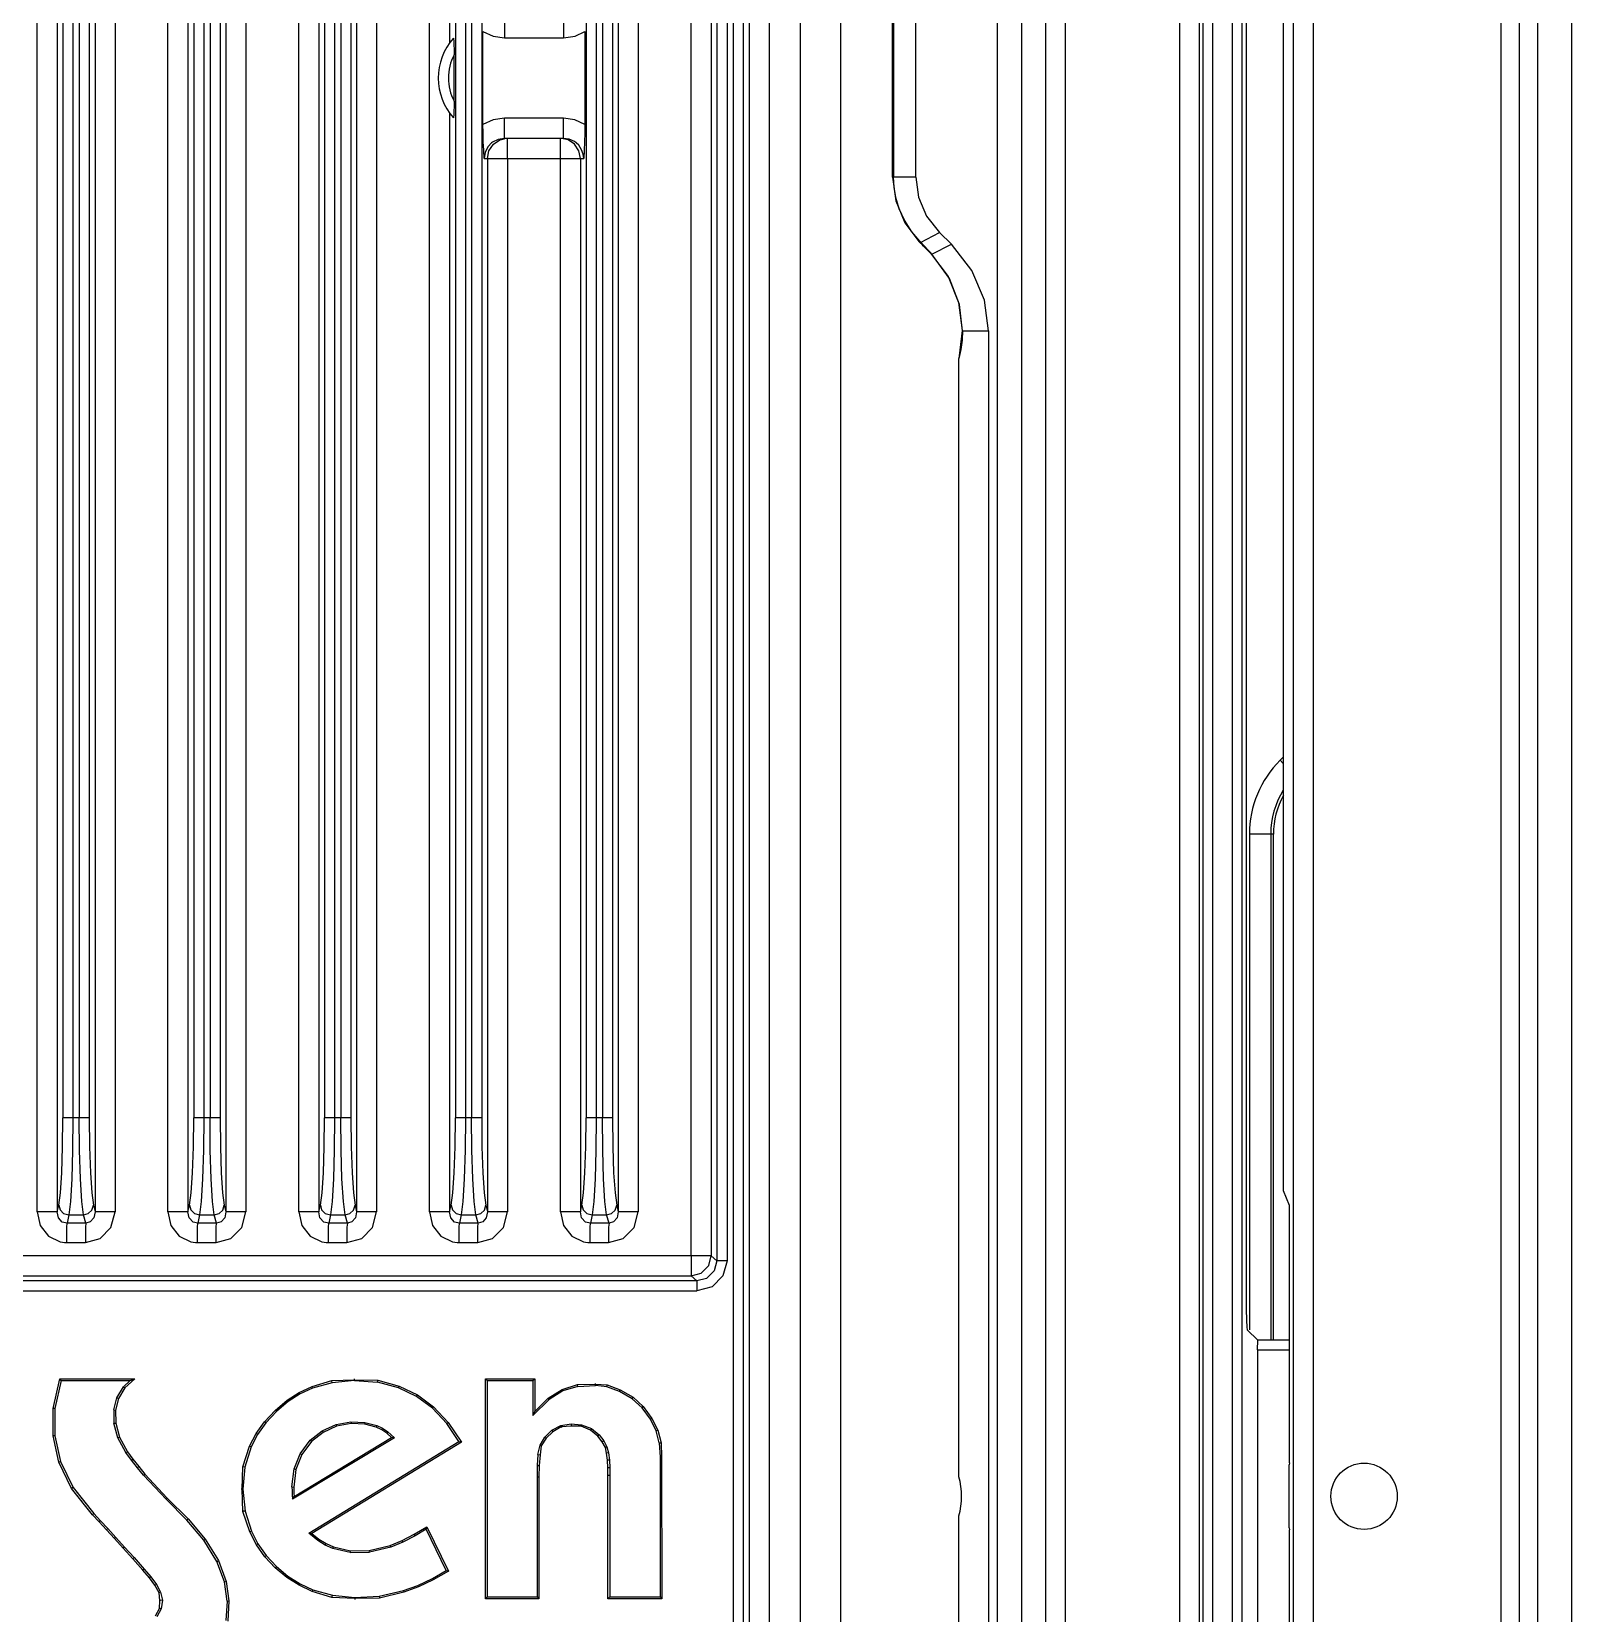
# Model space of a CAD drawing. Header units: millimetres. Extents: x -3132 to 28633, y 682 to 5849.
# Drawn here: x 23808.7 to 23885.2, y 2579.9 to 2658.5 of the extents above; entities that cross this region are included whole.
import ezdxf

# ---------------------------------------------------------------- set-up
doc = ezdxf.new("R2010")
doc.units = ezdxf.units.MM

# ---------------------------------------------------------------- blocks, each defined once
blk = doc.blocks.new('rtjg')
at = {"linetype": 'Continuous'}
for p, q in [((18562.022, 1774.196), (18562.022, 2753.423)), ((18561.105, 1775.238), (18561.105, 2752.381)), ((18563.689, 2752.418), (18563.689, 1775.201)), ((18535.157, 2659.793), (18535.157, 1965.237)), ((18536.383, 1966.322), (18536.383, 2659.793)), ((18527.389, 1964.489), (18527.389, 2565.666)), ((18529.961, 2329.381), (18529.961, 2560.465)), ((18530.011, 2560.465), (18530.011, 2329.381)), ((18531.115, 2329.381), (18531.115, 2560.465)), ((18487.454, 2277.943), (18487.454, 2552.7)), ((18488.447, 2552.7), (18488.447, 2277.943)), ((18490.33, 2552.7), (18490.33, 2277.943)), ((18491.324, 2552.718), (18491.324, 2277.943)), ((18493.954, 2277.943), (18493.954, 2552.7)), ((18494.947, 2552.7), (18494.947, 2277.943)), ((18496.83, 2552.7), (18496.83, 2277.943)), ((18497.824, 2552.718), (18497.824, 2277.943)), ((18500.454, 2277.943), (18500.454, 2552.7)), ((18501.447, 2552.7), (18501.447, 2277.943)), ((18503.33, 2552.7), (18503.33, 2277.943)), ((18504.324, 2552.718), (18504.324, 2277.943)), ((18506.954, 2277.943), (18506.954, 2552.7)), ((18516.33, 2552.7), (18516.33, 2277.943)), ((18517.324, 2552.718), (18517.324, 2277.943)), ((18519.952, 2275.756), (18519.954, 2550.7)), ((18520.947, 2550.7), (18520.947, 2275.759)), ((18522.83, 2550.7), (18522.83, 1976.919)), ((18523.824, 2550.718), (18523.824, 1976.919)), ((18525.389, 1979.55), (18525.389, 2548.069)), ((18488.735, 2546.238), (18488.735, 2282.628)), ((18489.234, 2546.238), (18489.234, 2282.628)), ((18489.544, 2546.238), (18489.544, 2282.628)), ((18490.043, 2546.238), (18490.043, 2282.628)), ((18495.235, 2546.238), (18495.235, 2282.628)), ((18495.734, 2546.238), (18495.734, 2282.628)), ((18496.044, 2546.238), (18496.044, 2282.628)), ((18496.543, 2546.238), (18496.543, 2282.628)), ((18501.735, 2546.238), (18501.735, 2282.628)), ((18502.234, 2546.238), (18502.234, 2282.628)), ((18502.544, 2546.238), (18502.544, 2282.628)), ((18503.043, 2546.238), (18503.043, 2282.628)), ((18508.235, 2546.238), (18508.235, 2282.628)), ((18508.734, 2546.238), (18508.734, 2282.628)), ((18509.044, 2546.238), (18509.044, 2282.628)), ((18509.543, 2546.238), (18509.543, 2282.628)), ((18514.735, 2546.238), (18514.735, 2282.628)), ((18515.234, 2546.238), (18515.234, 2282.628)), ((18515.544, 2546.238), (18515.544, 2282.628)), ((18516.043, 2546.238), (18516.043, 2282.628)), ((18521.235, 2544.238), (18521.235, 2275.518)), ((18521.734, 2544.238), (18521.734, 2275.518)), ((18522.044, 2544.238), (18522.044, 1983.381)), ((18522.543, 2544.238), (18522.543, 1983.381)), ((18507.947, 2491.566), (18507.947, 2336.053)), ((18547.527, 2377.809), (18547.527, 2273.109)), ((18537.555, 2375.363), (18537.555, 2152.256)), ((18538.555, 2151.785), (18538.555, 2375.834)), ((18544.214, 2375.834), (18544.214, 2151.785)), ((18545.872, 2152.099), (18545.872, 2375.441)), ((18546.836, 2375.512), (18546.836, 2152.106)), ((18547.335, 2151.648), (18547.335, 2375.971)), ((18545.213, 2152.358), (18545.213, 2375.261)), ((18545.372, 2375.023), (18545.372, 2152.596)), ((18560.189, 2365.76), (18560.189, 2161.859)), ((18549.389, 2278.985), (18549.389, 2357.5)), ((18549.872, 2357.5), (18549.872, 2170.119)), ((18550.871, 2170.119), (18550.871, 2357.5)), ((18510.672, 2337.309), (18510.672, 2336.309)), ((18513.606, 2337.309), (18513.606, 2336.309)), ((18509.607, 2332.004), (18509.607, 2336.615)), ((18510.672, 2336.309), (18513.606, 2336.309)), ((18514.67, 2336.615), (18514.67, 2332.004)), ((18508.17, 2333.157), (18508.17, 2335.462)), ((18507.947, 2332.566), (18507.947, 2277.943)), ((18510.672, 2331.309), (18510.672, 2332.309)), ((18513.606, 2332.309), (18510.672, 2332.309)), ((18513.606, 2331.309), (18513.606, 2332.309)), ((18509.611, 2331.577), (18509.607, 2332.004)), ((18510.447, 2331.233), (18510.678, 2331.279)), ((18513.606, 2331.309), (18510.672, 2331.309)), ((18510.828, 2331.232), (18510.824, 2331.309)), ((18513.454, 2277.943), (18513.454, 2331.309)), ((18513.834, 2331.232), (18513.6, 2331.279)), ((18514.635, 2330.714), (18514.612, 2330.309)), ((18509.666, 2330.309), (18514.612, 2330.309)), ((18509.83, 2330.309), (18509.83, 2277.943)), ((18510.824, 2330.309), (18510.824, 2277.943)), ((18514.447, 2330.309), (18514.447, 2277.943)), ((18531.115, 2329.381), (18529.961, 2329.381)), ((18531.35, 2326.141), (18532.294, 2326.623)), ((18532.294, 2326.623), (18532.883, 2326.052)), ((18531.28, 2326.172), (18531.307, 2326.199)), ((18531.911, 2325.557), (18532.883, 2326.052)), ((18531.869, 2325.619), (18531.847, 2325.597)), ((18533.432, 2321.739), (18534.726, 2321.739)), ((18534.726, 2321.739), (18534.725, 2205.881)), ((18533.251, 2264.781), (18533.251, 2320.363)), ((18549.389, 2300.568), (18549.215, 2300.394)), ((18549.215, 2300.394), (18549.389, 2300.22)), ((18548.883, 2296.726), (18547.695, 2296.726)), ((18547.695, 2296.726), (18547.695, 2272.087)), ((18548.749, 2296.726), (18548.749, 2271.569)), ((18548.883, 2271.569), (18548.883, 2296.726)), ((18490.043, 2282.628), (18488.735, 2282.628)), ((18496.543, 2282.628), (18495.235, 2282.628)), ((18503.043, 2282.628), (18501.735, 2282.628)), ((18509.543, 2282.628), (18508.235, 2282.628)), ((18516.043, 2282.628), (18514.735, 2282.628)), ((18549.689, 2278.26), (18549.389, 2278.985)), ((18488.447, 2277.943), (18487.454, 2277.943)), ((18488.447, 2277.943), (18488.526, 2278.281)), ((18489.025, 2277.798), (18488.944, 2277.382)), ((18489.025, 2277.798), (18489.752, 2277.798)), ((18489.873, 2277.381), (18489.752, 2277.798)), ((18490.251, 2278.281), (18490.33, 2277.943)), ((18491.324, 2277.943), (18490.33, 2277.943)), ((18494.947, 2277.943), (18493.954, 2277.943)), ((18494.947, 2277.943), (18495.026, 2278.281)), ((18495.525, 2277.798), (18495.444, 2277.382)), ((18495.525, 2277.798), (18496.252, 2277.798)), ((18496.373, 2277.381), (18496.252, 2277.798)), ((18496.751, 2278.281), (18496.83, 2277.943)), ((18497.824, 2277.943), (18496.83, 2277.943)), ((18501.447, 2277.943), (18500.454, 2277.943)), ((18501.447, 2277.943), (18501.526, 2278.281)), ((18502.025, 2277.798), (18501.944, 2277.382)), ((18502.025, 2277.798), (18502.752, 2277.798)), ((18502.873, 2277.381), (18502.752, 2277.798)), ((18503.251, 2278.281), (18503.33, 2277.943)), ((18504.324, 2277.943), (18503.33, 2277.943)), ((18507.947, 2277.943), (18506.954, 2277.943)), ((18507.947, 2277.943), (18508.026, 2278.281)), ((18508.525, 2277.798), (18508.444, 2277.382)), ((18508.525, 2277.798), (18509.252, 2277.798)), ((18509.373, 2277.381), (18509.252, 2277.798)), ((18509.751, 2278.281), (18509.83, 2277.943)), ((18510.824, 2277.943), (18509.83, 2277.943)), ((18514.447, 2277.943), (18513.454, 2277.943)), ((18514.447, 2277.943), (18514.526, 2278.281)), ((18515.025, 2277.798), (18514.944, 2277.382)), ((18515.025, 2277.798), (18515.752, 2277.798)), ((18515.873, 2277.381), (18515.752, 2277.798)), ((18516.251, 2278.281), (18516.33, 2277.943)), ((18517.324, 2277.943), (18516.33, 2277.943)), ((18549.689, 2265.471), (18549.689, 2278.26)), ((18489.873, 2277.381), (18488.944, 2277.382)), ((18489.873, 2277.381), (18489.85, 2277.187)), ((18489.85, 2277.187), (18489.85, 2276.42)), ((18496.373, 2277.381), (18495.444, 2277.382)), ((18502.873, 2277.381), (18501.944, 2277.382)), ((18502.873, 2277.381), (18502.85, 2277.187)), ((18502.85, 2277.187), (18502.85, 2276.42)), ((18509.373, 2277.381), (18508.444, 2277.382)), ((18515.873, 2277.381), (18514.944, 2277.382)), ((18515.873, 2277.381), (18515.85, 2277.187)), ((18515.85, 2277.187), (18515.85, 2276.42)), ((18488.928, 2276.42), (18489.85, 2276.42)), ((18495.428, 2276.42), (18496.35, 2276.42)), ((18501.928, 2276.42), (18502.85, 2276.42)), ((18508.428, 2276.42), (18509.35, 2276.42)), ((18514.928, 2276.42), (18515.85, 2276.42)), ((18519.952, 2275.756), (18458.826, 2275.756)), ((18520.947, 2275.759), (18521.235, 2275.518)), ((18521.734, 2275.518), (18521.235, 2275.518)), ((18458.829, 2274.76), (18519.957, 2274.76)), ((18520.236, 2274.52), (18519.957, 2274.76)), ((18520.236, 2274.52), (18458.542, 2274.52)), ((18458.542, 2274.021), (18520.236, 2274.021)), ((18520.236, 2274.52), (18520.236, 2274.021)), ((18547.587, 2272.087), (18548.105, 2271.569)), ((18548.087, 2271.086), (18548.105, 2271.569)), ((18549.689, 2271.569), (18548.105, 2271.569)), ((18548.087, 2271.086), (18549.689, 2271.086)), ((18548.087, 2271.086), (18548.087, 2256.533)), ((18488.254, 2268.176), (18488.585, 2269.65)), ((18488.655, 2269.563), (18488.341, 2268.166)), ((18488.585, 2269.65), (18492.305, 2269.65)), ((18488.655, 2269.563), (18488.585, 2269.65)), ((18488.655, 2269.563), (18492.083, 2269.563)), ((18491.419, 2268.708), (18491.748, 2269.252)), ((18491.816, 2269.197), (18491.5, 2268.674)), ((18491.748, 2269.252), (18492.083, 2269.563)), ((18491.748, 2269.252), (18491.816, 2269.197)), ((18492.305, 2269.65), (18491.816, 2269.197)), ((18492.083, 2269.563), (18492.305, 2269.65)), ((18500.478, 2268.972), (18501.119, 2269.267)), ((18501.134, 2269.18), (18500.52, 2268.895)), ((18501.134, 2269.18), (18501.118, 2269.269)), ((18501.119, 2269.267), (18502.098, 2269.567)), ((18502.114, 2269.454), (18501.134, 2269.18)), ((18502.098, 2269.567), (18503.23, 2269.6)), ((18502.114, 2269.454), (18502.105, 2269.542)), ((18503.231, 2269.563), (18502.114, 2269.454)), ((18503.231, 2269.563), (18503.225, 2269.649)), ((18503.23, 2269.6), (18504.388, 2269.583)), ((18503.231, 2269.563), (18504.373, 2269.474)), ((18504.373, 2269.474), (18504.386, 2269.56)), ((18505.414, 2269.198), (18504.373, 2269.474)), ((18504.388, 2269.583), (18505.448, 2269.278)), ((18505.414, 2269.198), (18505.448, 2269.279)), ((18506.305, 2268.772), (18505.414, 2269.198)), ((18505.448, 2269.278), (18506.352, 2268.845)), ((18509.725, 2269.65), (18512.179, 2269.65)), ((18509.725, 2258.72), (18509.725, 2269.65)), ((18509.812, 2269.563), (18509.725, 2269.65)), ((18509.812, 2269.563), (18512.091, 2269.563)), ((18509.812, 2269.563), (18509.812, 2258.807)), ((18512.091, 2269.563), (18512.179, 2269.65)), ((18512.091, 2269.563), (18512.091, 2267.818)), ((18512.179, 2269.65), (18512.179, 2268.028)), ((18512.844, 2268.693), (18513.542, 2269.126)), ((18513.542, 2269.126), (18514.303, 2269.368)), ((18513.579, 2269.046), (18513.542, 2269.126)), ((18514.318, 2269.268), (18513.579, 2269.046)), ((18514.303, 2269.368), (18515.196, 2269.375)), ((18514.318, 2269.268), (18514.307, 2269.356)), ((18514.318, 2269.268), (18515.193, 2269.321)), ((18515.193, 2269.321), (18515.194, 2269.408)), ((18515.76, 2269.242), (18515.193, 2269.321)), ((18515.196, 2269.375), (18515.781, 2269.347)), ((18515.76, 2269.242), (18515.778, 2269.327)), ((18516.387, 2269.019), (18515.76, 2269.242)), ((18515.781, 2269.347), (18516.424, 2269.098)), ((18491.261, 2268.102), (18491.419, 2268.708)), ((18491.5, 2268.674), (18491.354, 2268.092)), ((18491.419, 2268.708), (18491.5, 2268.674)), ((18499.282, 2268.081), (18499.874, 2268.583)), ((18499.926, 2268.513), (18499.342, 2268.018)), ((18499.874, 2268.583), (18500.478, 2268.972)), ((18499.926, 2268.513), (18499.874, 2268.583)), ((18500.52, 2268.895), (18499.926, 2268.513)), ((18500.52, 2268.895), (18500.478, 2268.972)), ((18506.305, 2268.772), (18506.352, 2268.846)), ((18507.099, 2268.187), (18506.305, 2268.772)), ((18506.352, 2268.845), (18507.157, 2268.252)), ((18512.898, 2268.624), (18512.091, 2267.818)), ((18512.179, 2268.028), (18512.844, 2268.693)), ((18512.898, 2268.624), (18512.844, 2268.693)), ((18513.579, 2269.046), (18512.898, 2268.624)), ((18516.387, 2269.019), (18516.424, 2269.098)), ((18517.016, 2268.659), (18516.387, 2269.019)), ((18516.424, 2269.098), (18517.067, 2268.73)), ((18517.016, 2268.659), (18517.067, 2268.73)), ((18517.51, 2268.212), (18517.016, 2268.659)), ((18517.067, 2268.73), (18517.575, 2268.27)), ((18488.249, 2266.812), (18488.254, 2268.176)), ((18488.341, 2268.166), (18488.254, 2268.176)), ((18488.341, 2268.166), (18488.33, 2266.821)), ((18491.261, 2268.102), (18491.273, 2267.437)), ((18491.261, 2268.102), (18491.348, 2268.093)), ((18491.354, 2268.092), (18491.36, 2267.45)), ((18498.753, 2267.516), (18499.282, 2268.081)), ((18499.342, 2268.018), (18498.821, 2267.461)), ((18499.342, 2268.018), (18499.282, 2268.081)), ((18507.099, 2268.187), (18507.157, 2268.252)), ((18507.816, 2267.428), (18507.099, 2268.187)), ((18507.157, 2268.252), (18507.885, 2267.482)), ((18512.091, 2267.818), (18512.179, 2268.028)), ((18517.51, 2268.212), (18517.575, 2268.27)), ((18517.927, 2267.635), (18517.51, 2268.212)), ((18517.575, 2268.27), (18518.002, 2267.68)), ((18517.927, 2267.635), (18518.002, 2267.68)), ((18518.21, 2267.064), (18517.927, 2267.635)), ((18518.002, 2267.68), (18518.293, 2267.094)), ((18488.33, 2266.821), (18488.243, 2266.811)), ((18488.534, 2265.507), (18488.249, 2266.812)), ((18488.33, 2266.821), (18488.617, 2265.536)), ((18491.273, 2267.437), (18491.36, 2267.45)), ((18491.471, 2266.717), (18491.273, 2267.437)), ((18491.36, 2267.45), (18491.552, 2266.749)), ((18498.012, 2266.302), (18498.335, 2266.927)), ((18498.409, 2266.881), (18498.093, 2266.269)), ((18498.335, 2266.927), (18498.753, 2267.516)), ((18498.409, 2266.881), (18498.335, 2266.927)), ((18498.821, 2267.461), (18498.409, 2266.881)), ((18498.821, 2267.461), (18498.753, 2267.516)), ((18501.027, 2266.593), (18501.617, 2267.06)), ((18501.662, 2266.985), (18501.09, 2266.532)), ((18501.617, 2267.06), (18502.307, 2267.372)), ((18501.617, 2267.06), (18501.662, 2266.985)), ((18502.333, 2267.288), (18501.662, 2266.985)), ((18502.307, 2267.372), (18503.047, 2267.508)), ((18502.307, 2267.372), (18502.333, 2267.288)), ((18503.053, 2267.421), (18502.333, 2267.288)), ((18503.047, 2267.508), (18503.741, 2267.484)), ((18503.047, 2267.508), (18503.053, 2267.421)), ((18503.729, 2267.398), (18503.053, 2267.421)), ((18503.741, 2267.484), (18503.729, 2267.398)), ((18504.301, 2267.253), (18503.729, 2267.398)), ((18503.741, 2267.484), (18504.331, 2267.335)), ((18504.331, 2267.335), (18504.301, 2267.253)), ((18504.575, 2267.12), (18504.301, 2267.253)), ((18504.331, 2267.335), (18504.619, 2267.196)), ((18504.619, 2267.196), (18504.575, 2267.12)), ((18504.827, 2266.947), (18504.575, 2267.12)), ((18504.619, 2267.196), (18504.882, 2267.015)), ((18504.882, 2267.015), (18504.827, 2266.947)), ((18505.062, 2266.724), (18504.827, 2266.947)), ((18504.882, 2267.015), (18505.205, 2266.709)), ((18507.816, 2267.428), (18507.885, 2267.482)), ((18508.415, 2266.528), (18507.816, 2267.428)), ((18507.885, 2267.482), (18508.538, 2266.501)), ((18512.679, 2266.755), (18513.028, 2267.092)), ((18513.079, 2267.02), (18512.749, 2266.701)), ((18513.028, 2267.092), (18513.471, 2267.32)), ((18513.028, 2267.092), (18513.079, 2267.02)), ((18513.5, 2267.26), (18513.079, 2267.02)), ((18513.471, 2267.32), (18513.982, 2267.417)), ((18513.471, 2267.32), (18513.504, 2267.237)), ((18513.986, 2267.294), (18513.5, 2267.26)), ((18513.982, 2267.417), (18514.511, 2267.366)), ((18513.982, 2267.417), (18513.989, 2267.328)), ((18514.49, 2267.293), (18513.986, 2267.294)), ((18514.511, 2267.366), (18514.486, 2267.282)), ((18514.95, 2267.096), (18514.49, 2267.293)), ((18514.511, 2267.366), (18514.994, 2267.172)), ((18514.994, 2267.172), (18514.95, 2267.096)), ((18515.32, 2266.801), (18514.95, 2267.096)), ((18514.994, 2267.172), (18515.382, 2266.863)), ((18515.382, 2266.863), (18515.32, 2266.801)), ((18515.537, 2266.519), (18515.32, 2266.801)), ((18515.382, 2266.863), (18515.611, 2266.566)), ((18518.21, 2267.064), (18518.293, 2267.094)), ((18518.364, 2266.459), (18518.21, 2267.064)), ((18518.293, 2267.094), (18518.462, 2266.472)), ((18491.471, 2266.717), (18491.552, 2266.749)), ((18491.869, 2265.979), (18491.471, 2266.717)), ((18491.552, 2266.749), (18491.943, 2266.026)), ((18491.869, 2265.979), (18491.943, 2266.026)), ((18492.141, 2265.604), (18491.869, 2265.979)), ((18491.943, 2266.026), (18492.211, 2265.657)), ((18497.668, 2265.279), (18498.012, 2266.302)), ((18498.093, 2266.269), (18497.781, 2265.261)), ((18498.093, 2266.269), (18498.012, 2266.302)), ((18505.205, 2266.709), (18500.151, 2263.659)), ((18500.224, 2263.805), (18505.062, 2266.724)), ((18500.523, 2265.927), (18501.027, 2266.593)), ((18501.09, 2266.532), (18500.599, 2265.884)), ((18500.953, 2261.97), (18508.415, 2266.528)), ((18501.027, 2266.593), (18501.09, 2266.532)), ((18508.538, 2266.501), (18501.104, 2261.961)), ((18505.205, 2266.709), (18505.062, 2266.724)), ((18508.415, 2266.528), (18508.538, 2266.501)), ((18512.338, 2265.882), (18512.449, 2266.354)), ((18512.504, 2266.321), (18512.443, 2265.869)), ((18512.449, 2266.354), (18512.679, 2266.755)), ((18512.449, 2266.354), (18512.524, 2266.31)), ((18512.749, 2266.701), (18512.504, 2266.321)), ((18512.679, 2266.755), (18512.749, 2266.701)), ((18515.611, 2266.566), (18515.537, 2266.519)), ((18515.703, 2266.231), (18515.537, 2266.519)), ((18515.611, 2266.566), (18515.765, 2266.262)), ((18515.765, 2266.262), (18515.685, 2266.225)), ((18515.752, 2265.948), (18515.703, 2266.231)), ((18515.765, 2266.262), (18515.848, 2265.965)), ((18518.364, 2266.459), (18518.451, 2266.469)), ((18518.364, 2266.459), (18518.412, 2265.762)), ((18518.462, 2266.472), (18518.486, 2265.765)), ((18488.617, 2265.536), (18488.534, 2265.507)), ((18489.167, 2264.201), (18488.534, 2265.507)), ((18488.617, 2265.536), (18489.242, 2264.247)), ((18492.141, 2265.604), (18492.211, 2265.657)), ((18492.435, 2265.231), (18492.141, 2265.604)), ((18492.211, 2265.657), (18492.503, 2265.285)), ((18492.435, 2265.231), (18492.503, 2265.285)), ((18492.747, 2264.853), (18492.435, 2265.231)), ((18492.503, 2265.285), (18492.813, 2264.91)), ((18497.64, 2264.163), (18497.668, 2265.279)), ((18497.781, 2265.261), (18497.674, 2264.163)), ((18497.781, 2265.261), (18497.694, 2265.276)), ((18500.222, 2265.168), (18500.523, 2265.927)), ((18500.599, 2265.884), (18500.307, 2265.146)), ((18500.523, 2265.927), (18500.599, 2265.884)), ((18512.303, 2265.348), (18512.297, 2264.78)), ((18512.338, 2265.882), (18512.303, 2265.348)), ((18512.303, 2265.348), (18512.39, 2265.345)), ((18512.338, 2265.882), (18512.426, 2265.873)), ((18512.397, 2265.345), (18512.387, 2264.779)), ((18512.443, 2265.869), (18512.397, 2265.345)), ((18515.795, 2265.597), (18515.752, 2265.948)), ((18515.848, 2265.965), (18515.762, 2265.949)), ((18515.809, 2265.226), (18515.795, 2265.597)), ((18515.888, 2265.604), (18515.801, 2265.597)), ((18515.818, 2264.84), (18515.809, 2265.226)), ((18515.904, 2265.228), (18515.817, 2265.226)), ((18515.848, 2265.965), (18515.888, 2265.604)), ((18515.888, 2265.604), (18515.904, 2265.228)), ((18515.904, 2265.228), (18515.906, 2264.84)), ((18518.412, 2265.762), (18518.498, 2265.766)), ((18518.412, 2265.762), (18518.412, 2258.807)), ((18518.486, 2265.765), (18518.499, 2258.72)), ((18549.689, 2265.471), (18549.668, 2265.37)), ((18549.668, 2262.249), (18549.668, 2265.37)), ((18492.747, 2264.853), (18492.813, 2264.91)), ((18493.86, 2263.66), (18492.747, 2264.853)), ((18492.813, 2264.91), (18493.923, 2263.721)), ((18500.116, 2264.274), (18500.222, 2265.168)), ((18500.307, 2265.146), (18500.204, 2264.269)), ((18500.222, 2265.168), (18500.307, 2265.146)), ((18512.297, 2264.78), (18512.384, 2264.779)), ((18512.297, 2264.78), (18512.297, 2258.807)), ((18512.387, 2264.779), (18512.384, 2258.72)), ((18515.819, 2258.72), (18515.818, 2264.84)), ((18515.906, 2264.84), (18515.819, 2264.84)), ((18515.906, 2264.84), (18515.906, 2258.807)), ((18489.242, 2264.247), (18489.167, 2264.201)), ((18490.202, 2262.894), (18489.167, 2264.201)), ((18489.242, 2264.247), (18490.267, 2262.951)), ((18493.86, 2263.66), (18493.923, 2263.721)), ((18494.891, 2262.629), (18493.86, 2263.66)), ((18493.923, 2263.721), (18494.955, 2262.688)), ((18497.674, 2264.163), (18497.587, 2264.158)), ((18497.673, 2263.053), (18497.64, 2264.163)), ((18497.674, 2264.163), (18497.787, 2263.071)), ((18500.116, 2264.274), (18500.204, 2264.269)), ((18500.151, 2263.659), (18500.224, 2263.805)), ((18490.267, 2262.951), (18490.202, 2262.894)), ((18490.54, 2262.536), (18490.202, 2262.894)), ((18490.267, 2262.951), (18490.604, 2262.595)), ((18498.022, 2262.04), (18497.673, 2263.053)), ((18497.787, 2263.071), (18497.699, 2263.062)), ((18497.787, 2263.071), (18498.103, 2262.073)), ((18533.251, 2207.256), (18533.251, 2262.838)), ((18490.604, 2262.595), (18490.54, 2262.536)), ((18490.904, 2262.142), (18490.54, 2262.536)), ((18490.604, 2262.595), (18490.968, 2262.201)), ((18490.968, 2262.201), (18490.904, 2262.142)), ((18491.302, 2261.705), (18490.904, 2262.142)), ((18490.968, 2262.201), (18491.366, 2261.764)), ((18494.891, 2262.629), (18494.955, 2262.688)), ((18495.74, 2261.627), (18494.891, 2262.629)), ((18494.955, 2262.688), (18495.81, 2261.678)), ((18498.103, 2262.073), (18498.022, 2262.04)), ((18498.103, 2262.073), (18498.428, 2261.445)), ((18506.196, 2261.925), (18506.821, 2262.294)), ((18506.784, 2262.171), (18506.238, 2261.848)), ((18506.784, 2262.171), (18506.821, 2262.294)), ((18507.779, 2260.127), (18506.784, 2262.171)), ((18506.821, 2262.294), (18507.892, 2260.092)), ((18549.668, 2262.249), (18549.689, 2262.148)), ((18549.689, 2249.359), (18549.689, 2262.148)), ((18491.366, 2261.764), (18491.302, 2261.705)), ((18491.734, 2261.226), (18491.302, 2261.705)), ((18491.366, 2261.764), (18491.799, 2261.284)), ((18491.799, 2261.284), (18491.734, 2261.226)), ((18491.799, 2261.284), (18492.267, 2260.759)), ((18495.74, 2261.627), (18495.81, 2261.678)), ((18496.381, 2260.574), (18495.74, 2261.627)), ((18495.81, 2261.678), (18496.46, 2260.612)), ((18498.353, 2261.4), (18498.022, 2262.04)), ((18498.428, 2261.445), (18498.353, 2261.4)), ((18498.77, 2260.807), (18498.353, 2261.4)), ((18498.428, 2261.445), (18498.838, 2260.862)), ((18500.953, 2261.97), (18501.104, 2261.961)), ((18501.402, 2261.61), (18500.953, 2261.97)), ((18501.104, 2261.961), (18501.452, 2261.681)), ((18501.402, 2261.61), (18501.452, 2261.681)), ((18501.768, 2261.386), (18501.402, 2261.61)), ((18501.452, 2261.681), (18501.808, 2261.463)), ((18501.768, 2261.386), (18501.808, 2261.463)), ((18502.151, 2261.215), (18501.768, 2261.386)), ((18501.808, 2261.463), (18502.179, 2261.298)), ((18502.151, 2261.215), (18502.179, 2261.298)), ((18502.179, 2261.298), (18503.019, 2261.106)), ((18503.955, 2261.112), (18504.999, 2261.37)), ((18505.026, 2261.287), (18503.966, 2261.025)), ((18504.999, 2261.37), (18505.59, 2261.614)), ((18505.026, 2261.287), (18504.999, 2261.37)), ((18505.626, 2261.535), (18505.026, 2261.287)), ((18505.59, 2261.614), (18506.196, 2261.925)), ((18505.626, 2261.535), (18505.59, 2261.614)), ((18506.238, 2261.848), (18505.626, 2261.535)), ((18506.238, 2261.848), (18506.196, 2261.925)), ((18492.202, 2260.701), (18491.734, 2261.226)), ((18492.267, 2260.759), (18492.202, 2260.701)), ((18492.706, 2260.131), (18492.202, 2260.701)), ((18492.267, 2260.759), (18492.771, 2260.188)), ((18496.381, 2260.574), (18496.46, 2260.612)), ((18496.76, 2259.556), (18496.381, 2260.574)), ((18496.46, 2260.612), (18496.844, 2259.582)), ((18498.838, 2260.862), (18498.77, 2260.807)), ((18499.282, 2260.254), (18498.77, 2260.807)), ((18498.838, 2260.862), (18499.342, 2260.317)), ((18503.009, 2261.012), (18502.151, 2261.215)), ((18503.009, 2261.012), (18503.017, 2261.1)), ((18503.009, 2261.012), (18503.966, 2261.025)), ((18503.019, 2261.106), (18503.955, 2261.112)), ((18503.966, 2261.025), (18503.955, 2261.112)), ((18492.771, 2260.188), (18492.706, 2260.131)), ((18493.032, 2259.754), (18492.706, 2260.131)), ((18492.771, 2260.188), (18493.1, 2259.809)), ((18493.1, 2259.809), (18493.032, 2259.754)), ((18493.309, 2259.384), (18493.032, 2259.754)), ((18493.1, 2259.809), (18493.383, 2259.43)), ((18499.342, 2260.317), (18499.282, 2260.254)), ((18499.864, 2259.772), (18499.282, 2260.254)), ((18499.342, 2260.317), (18499.915, 2259.842)), ((18499.915, 2259.842), (18499.864, 2259.772)), ((18500.475, 2259.385), (18499.864, 2259.772)), ((18499.915, 2259.842), (18500.517, 2259.462)), ((18506.366, 2259.382), (18507.098, 2259.728)), ((18507.098, 2259.728), (18507.779, 2260.127)), ((18507.098, 2259.728), (18507.139, 2259.651)), ((18507.892, 2260.092), (18507.139, 2259.651)), ((18507.779, 2260.127), (18507.892, 2260.092)), ((18493.383, 2259.43), (18493.309, 2259.384)), ((18493.524, 2259.015), (18493.309, 2259.384)), ((18493.383, 2259.43), (18493.586, 2259.045)), ((18493.586, 2259.045), (18493.504, 2259.01)), ((18493.551, 2258.635), (18493.524, 2259.015)), ((18493.586, 2259.045), (18493.675, 2258.638)), ((18496.76, 2259.556), (18496.844, 2259.582)), ((18496.902, 2258.59), (18496.76, 2259.556)), ((18496.844, 2259.582), (18496.973, 2258.607)), ((18500.517, 2259.462), (18500.475, 2259.385)), ((18501.128, 2259.082), (18500.475, 2259.385)), ((18500.517, 2259.462), (18501.159, 2259.164)), ((18501.159, 2259.164), (18501.128, 2259.082)), ((18502.1, 2258.777), (18501.128, 2259.082)), ((18501.159, 2259.164), (18502.126, 2258.89)), ((18504.45, 2258.848), (18505.651, 2259.121)), ((18505.676, 2259.038), (18504.463, 2258.742)), ((18505.651, 2259.121), (18506.366, 2259.382)), ((18505.651, 2259.121), (18505.676, 2259.038)), ((18506.399, 2259.302), (18505.676, 2259.038)), ((18506.366, 2259.382), (18506.399, 2259.302)), ((18507.139, 2259.651), (18506.399, 2259.302)), ((18493.328, 2257.865), (18493.541, 2258.237)), ((18493.61, 2258.209), (18493.399, 2257.812)), ((18493.61, 2258.209), (18493.529, 2258.243)), ((18493.541, 2258.237), (18493.551, 2258.635)), ((18493.675, 2258.638), (18493.586, 2258.63)), ((18493.675, 2258.638), (18493.61, 2258.209)), ((18496.902, 2258.59), (18496.836, 2257.638)), ((18496.902, 2258.59), (18496.987, 2258.609)), ((18496.973, 2258.607), (18496.933, 2257.6)), ((18503.238, 2258.734), (18502.1, 2258.777)), ((18502.126, 2258.89), (18502.103, 2258.804)), ((18502.126, 2258.89), (18503.24, 2258.773)), ((18504.463, 2258.742), (18503.238, 2258.734)), ((18503.24, 2258.773), (18504.45, 2258.848)), ((18503.24, 2258.773), (18503.241, 2258.686)), ((18504.45, 2258.848), (18504.459, 2258.76)), ((18509.812, 2258.807), (18509.725, 2258.72)), ((18512.384, 2258.72), (18509.725, 2258.72)), ((18509.812, 2258.807), (18512.297, 2258.807)), ((18512.297, 2258.807), (18512.384, 2258.72)), ((18515.906, 2258.807), (18515.819, 2258.72)), ((18518.499, 2258.72), (18515.819, 2258.72)), ((18515.906, 2258.807), (18518.412, 2258.807)), ((18518.412, 2258.807), (18518.499, 2258.72))]:
    blk.add_line(p, q, dxfattribs=at)
for points in [[(18508.139, 2336.294), (18508.15, 2336.26), (18508.159, 2336.139), (18508.166, 2335.952), (18508.169, 2335.723), (18508.17, 2335.462)], [(18509.607, 2336.615), (18510.113, 2336.389), (18510.672, 2336.309)], [(18513.606, 2336.309), (18514.19, 2336.396), (18514.67, 2336.615)], [(18508.17, 2333.157), (18508.169, 2332.899), (18508.166, 2332.669), (18508.159, 2332.481), (18508.15, 2332.359), (18508.139, 2332.325)], [(18510.672, 2332.309), (18510.116, 2332.231), (18509.607, 2332.004)], [(18514.67, 2332.004), (18514.164, 2332.23), (18513.606, 2332.309)], [(18509.666, 2330.309), (18509.642, 2330.718), (18509.623, 2331.14), (18509.611, 2331.577)], [(18510.672, 2331.309), (18510.361, 2331.26), (18510.08, 2331.118), (18510.036, 2331.084)], [(18514.242, 2331.084), (18514.151, 2331.15), (18513.892, 2331.268), (18513.606, 2331.309)], [(18514.67, 2332.004), (18514.666, 2331.564), (18514.654, 2331.129), (18514.635, 2330.714)], [(18510.036, 2331.084), (18509.858, 2330.897), (18509.715, 2330.619), (18509.666, 2330.309)], [(18509.83, 2330.309), (18509.906, 2330.692), (18510.123, 2331.017), (18510.447, 2331.233)], [(18510.824, 2330.309), (18510.828, 2330.686), (18510.828, 2331.232)], [(18514.447, 2330.309), (18514.374, 2330.686), (18514.159, 2331.013), (18513.834, 2331.232)], [(18514.612, 2330.309), (18514.589, 2330.521), (18514.51, 2330.747), (18514.363, 2330.967), (18514.242, 2331.084)], [(18529.961, 2329.381), (18530.115, 2328.207), (18530.567, 2327.109), (18531.28, 2326.172)], [(18531.307, 2326.199), (18530.91, 2326.665), (18530.546, 2327.24), (18530.29, 2327.811), (18530.126, 2328.364), (18530.037, 2328.89), (18530.011, 2329.381)], [(18531.115, 2329.381), (18531.248, 2328.384), (18531.652, 2327.435), (18532.294, 2326.623)], [(18531.869, 2325.619), (18531.737, 2325.757), (18531.55, 2325.95), (18531.307, 2326.199)], [(18534.726, 2321.739), (18534.525, 2323.271), (18533.902, 2324.749), (18532.883, 2326.052)], [(18531.847, 2325.597), (18532.718, 2324.44), (18533.244, 2323.143), (18533.426, 2321.759), (18533.251, 2320.363)], [(18533.432, 2321.739), (18533.278, 2323.043), (18532.789, 2324.346), (18531.869, 2325.619)], [(18533.432, 2321.739), (18533.412, 2321.277), (18533.352, 2320.817), (18533.251, 2320.363)], [(18488.526, 2278.281), (18488.61, 2278.89), (18488.677, 2279.887), (18488.72, 2281.173), (18488.735, 2282.628)], [(18489.234, 2282.628), (18489.219, 2281.022), (18489.176, 2279.585), (18489.109, 2278.471), (18489.025, 2277.798)], [(18489.752, 2277.798), (18489.669, 2278.471), (18489.602, 2279.585), (18489.558, 2281.022), (18489.544, 2282.628)], [(18490.043, 2282.628), (18490.058, 2281.173), (18490.101, 2279.887), (18490.168, 2278.89), (18490.251, 2278.281)], [(18495.026, 2278.281), (18495.11, 2278.89), (18495.177, 2279.887), (18495.22, 2281.173), (18495.235, 2282.628)], [(18495.734, 2282.628), (18495.719, 2281.022), (18495.676, 2279.585), (18495.609, 2278.471), (18495.525, 2277.798)], [(18496.252, 2277.798), (18496.169, 2278.471), (18496.102, 2279.585), (18496.058, 2281.022), (18496.044, 2282.628)], [(18496.543, 2282.628), (18496.558, 2281.173), (18496.601, 2279.887), (18496.668, 2278.89), (18496.751, 2278.281)], [(18501.526, 2278.281), (18501.61, 2278.89), (18501.677, 2279.887), (18501.72, 2281.173), (18501.735, 2282.628)], [(18502.234, 2282.628), (18502.219, 2281.022), (18502.176, 2279.585), (18502.109, 2278.471), (18502.025, 2277.798)], [(18502.752, 2277.798), (18502.669, 2278.471), (18502.602, 2279.585), (18502.558, 2281.022), (18502.544, 2282.628)], [(18503.043, 2282.628), (18503.058, 2281.173), (18503.101, 2279.887), (18503.168, 2278.89), (18503.251, 2278.281)], [(18508.026, 2278.281), (18508.11, 2278.89), (18508.177, 2279.887), (18508.22, 2281.173), (18508.235, 2282.628)], [(18508.734, 2282.628), (18508.719, 2281.022), (18508.676, 2279.585), (18508.609, 2278.471), (18508.525, 2277.798)], [(18509.252, 2277.798), (18509.169, 2278.471), (18509.102, 2279.585), (18509.058, 2281.022), (18509.044, 2282.628)], [(18509.543, 2282.628), (18509.558, 2281.173), (18509.601, 2279.887), (18509.668, 2278.89), (18509.751, 2278.281)], [(18514.526, 2278.281), (18514.61, 2278.89), (18514.677, 2279.887), (18514.72, 2281.173), (18514.735, 2282.628)], [(18515.234, 2282.628), (18515.219, 2281.022), (18515.176, 2279.585), (18515.109, 2278.471), (18515.025, 2277.798)], [(18515.752, 2277.798), (18515.669, 2278.471), (18515.602, 2279.585), (18515.558, 2281.022), (18515.544, 2282.628)], [(18516.043, 2282.628), (18516.058, 2281.173), (18516.101, 2279.887), (18516.168, 2278.89), (18516.251, 2278.281)], [(18487.454, 2277.943), (18487.603, 2277.271), (18488.019, 2276.741), (18488.599, 2276.458)], [(18488.944, 2277.382), (18488.699, 2277.44), (18488.509, 2277.648), (18488.447, 2277.943)], [(18488.526, 2278.281), (18488.592, 2278.048), (18488.771, 2277.87), (18489.025, 2277.798)], [(18489.752, 2277.798), (18489.994, 2277.862), (18490.178, 2278.036), (18490.251, 2278.281)], [(18489.85, 2276.42), (18490.58, 2276.618), (18491.123, 2277.172), (18491.324, 2277.943)], [(18490.33, 2277.943), (18490.273, 2277.657), (18490.094, 2277.449), (18489.873, 2277.382)], [(18493.954, 2277.943), (18494.103, 2277.271), (18494.519, 2276.741), (18495.099, 2276.458)], [(18495.444, 2277.382), (18495.199, 2277.44), (18495.009, 2277.648), (18494.947, 2277.943)], [(18495.026, 2278.281), (18495.092, 2278.048), (18495.271, 2277.87), (18495.525, 2277.798)], [(18496.252, 2277.798), (18496.494, 2277.862), (18496.678, 2278.036), (18496.751, 2278.281)], [(18496.35, 2276.42), (18497.08, 2276.618), (18497.623, 2277.172), (18497.824, 2277.943)], [(18496.83, 2277.943), (18496.773, 2277.657), (18496.594, 2277.449), (18496.373, 2277.382)], [(18500.454, 2277.943), (18500.603, 2277.271), (18501.019, 2276.741), (18501.599, 2276.458)], [(18501.944, 2277.382), (18501.699, 2277.44), (18501.509, 2277.648), (18501.447, 2277.943)], [(18501.526, 2278.281), (18501.592, 2278.048), (18501.771, 2277.87), (18502.025, 2277.798)], [(18502.752, 2277.798), (18502.994, 2277.862), (18503.178, 2278.036), (18503.251, 2278.281)], [(18502.85, 2276.42), (18503.58, 2276.618), (18504.123, 2277.172), (18504.324, 2277.943)], [(18503.33, 2277.943), (18503.273, 2277.657), (18503.094, 2277.449), (18502.873, 2277.382)], [(18506.954, 2277.943), (18507.103, 2277.271), (18507.519, 2276.741), (18508.099, 2276.458)], [(18508.444, 2277.382), (18508.199, 2277.44), (18508.009, 2277.648), (18507.947, 2277.943)], [(18508.026, 2278.281), (18508.092, 2278.048), (18508.271, 2277.87), (18508.525, 2277.798)], [(18509.252, 2277.798), (18509.494, 2277.862), (18509.678, 2278.036), (18509.751, 2278.281)], [(18509.35, 2276.42), (18510.08, 2276.618), (18510.623, 2277.172), (18510.824, 2277.943)], [(18509.83, 2277.943), (18509.773, 2277.657), (18509.594, 2277.449), (18509.373, 2277.382)], [(18513.454, 2277.943), (18513.603, 2277.271), (18514.019, 2276.741), (18514.599, 2276.458)], [(18514.944, 2277.382), (18514.699, 2277.44), (18514.509, 2277.648), (18514.447, 2277.943)], [(18514.526, 2278.281), (18514.592, 2278.048), (18514.771, 2277.87), (18515.025, 2277.798)], [(18515.752, 2277.798), (18515.994, 2277.862), (18516.178, 2278.036), (18516.251, 2278.281)], [(18515.85, 2276.42), (18516.58, 2276.618), (18517.123, 2277.172), (18517.324, 2277.943)], [(18516.33, 2277.943), (18516.273, 2277.657), (18516.094, 2277.449), (18515.873, 2277.382)], [(18488.928, 2276.42), (18488.928, 2277.182), (18488.944, 2277.382)], [(18495.428, 2276.42), (18495.428, 2277.182), (18495.444, 2277.382)], [(18496.35, 2276.42), (18496.35, 2277.182), (18496.373, 2277.381)], [(18501.928, 2276.42), (18501.928, 2277.182), (18501.944, 2277.382)], [(18508.428, 2276.42), (18508.428, 2277.182), (18508.444, 2277.382)], [(18509.35, 2276.42), (18509.35, 2277.182), (18509.373, 2277.381)], [(18514.928, 2276.42), (18514.928, 2277.182), (18514.944, 2277.382)], [(18488.599, 2276.458), (18488.708, 2276.437), (18488.817, 2276.424), (18488.928, 2276.42)], [(18495.099, 2276.458), (18495.208, 2276.437), (18495.317, 2276.424), (18495.428, 2276.42)], [(18501.599, 2276.458), (18501.708, 2276.437), (18501.817, 2276.424), (18501.928, 2276.42)], [(18508.099, 2276.458), (18508.208, 2276.437), (18508.317, 2276.424), (18508.428, 2276.42)], [(18514.599, 2276.458), (18514.708, 2276.437), (18514.817, 2276.424), (18514.928, 2276.42)], [(18519.952, 2275.756), (18519.949, 2275.271), (18519.949, 2274.91), (18519.957, 2274.76)], [(18520.947, 2275.759), (18520.433, 2275.759), (18519.952, 2275.756)], [(18519.957, 2274.76), (18520.451, 2274.897), (18520.823, 2275.279), (18520.947, 2275.759)], [(18521.235, 2275.518), (18521.103, 2275.02), (18520.712, 2274.639), (18520.236, 2274.52)], [(18521.734, 2275.518), (18521.532, 2274.766), (18520.988, 2274.222), (18520.236, 2274.021)], [(18547.527, 2273.109), (18547.548, 2272.568), (18547.567, 2272.221), (18547.587, 2272.087)], [(18500.116, 2264.274), (18500.12, 2264.082), (18500.131, 2263.878), (18500.151, 2263.659)], [(18500.204, 2264.269), (18500.205, 2264.114), (18500.212, 2263.959), (18500.224, 2263.805)]]:
    blk.add_lwpolyline(points, dxfattribs=at)
blk.add_circle((18553.389, 2263.809), 1.65, dxfattribs=at)
for centre, radius, start, end in [((18510.389, 2334.309), 3, 138.58298, 221.41702), ((18510.389, 2334.309), 2.5, 152.54639, 207.45361), ((18552.883, 2296.726), 5.188, 135.00003, 180), ((18552.883, 2296.726), 4.134, 148.03055, 179.99999), ((18552.883, 2296.726), 4, 151.11655, 180), ((18529.889, 2263.809), 3.5, 343.89234, 16.10766)]:
    blk.add_arc(centre, radius, start, end, dxfattribs=at)
blk.add_ellipse((18527.389, 2329.322), major_axis=(-15.51, 15.529), ratio=0.024678, start_param=-1.837571, end_param=-1.799613, dxfattribs=at)
blk = doc.blocks.new('*U107')
blk.add_blockref('rtjg', (-18489.389, -2267.309))
blk = doc.blocks.new('*U108')
at = {"color": 0, "linetype": 'ByBlock', "lineweight": -2, "transparency": 16777216}
blk.add_blockref('*U107', (500, 0), dxfattribs=at)

msp = doc.modelspace()

# ---------------------------------------------------------------- block references
msp.add_blockref('*U108', (23310.901, 2589.228))

doc.saveas('drawing.dxf')
